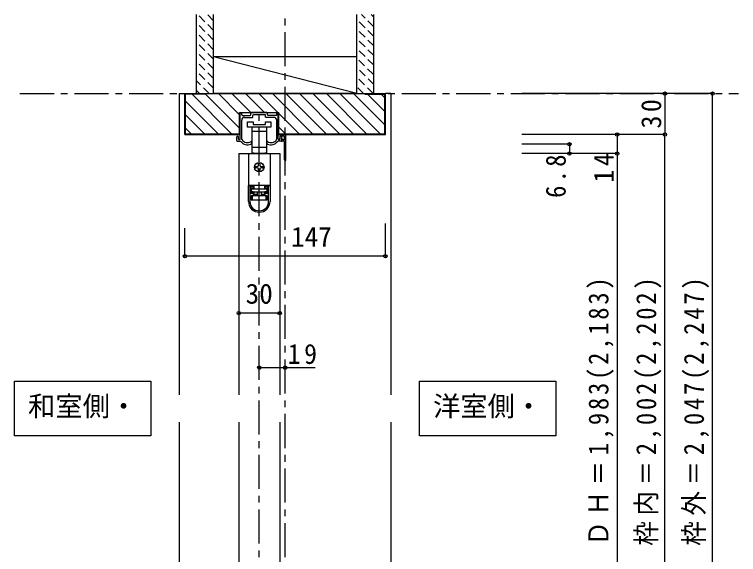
# Model space of a CAD drawing. Units: millimetres at full size, sheet at 1:5; details may follow other scales. Extents: x -973 to 977, y -701 to 696.
# Drawn here: x -518 to 13, y -404 to -8 of the extents above; entities that cross this region are included whole.
import ezdxf
from ezdxf.enums import TextEntityAlignment as Align

# ---------------------------------------------------------------- set-up
doc = ezdxf.new("R2010")
doc.units = ezdxf.units.MM
doc.header["$LTSCALE"] = 5
doc.header["$PDMODE"] = 32
doc.header["$PDSIZE"] = 2.5
doc.linetypes.add('CHAIN1', pattern=[8, 5, -1, 1, -1])
doc.linetypes.add('DASHED1', pattern=[1.8, 1.2, -0.6])
for name, color, linetype in [('0-1_通り芯', 4, 'CHAIN1'), ('0-2_柱', 3, 'Continuous'), ('0-3_仕上げ', 2, 'Continuous'), ('0-4_枠', 3, 'Continuous'), ('0-6_扉', 6, 'Continuous'), ('0-7_金物', 7, 'Continuous'), ('0-A_文字', 7, 'Continuous'), ('0-B_寸法', 7, 'Continuous'), ('0-C_ハッチ', 4, 'DASHED1')]:
    doc.layers.add(name, color=color, linetype=linetype)
doc.styles.add('ＭＳ ゴシック', font='')
doc.styles.get('ＭＳ ゴシック').set_extended_font_data('MS Gothic')

msp = doc.modelspace()

# ---------------------------------------------------------------- linework, layer by layer
at = {"layer": '0-1_通り芯'}
for p, q in [((-319.493, -526.339), (-319.493, -8.339)), ((-513.993, -66.339), (13.007, -66.339)), ((-338.493, -516.339), (-338.493, -80.339))]:
    msp.add_line(p, q, dxfattribs=at)
at = {"layer": '0-2_柱', "color": 7}
msp.add_line((-266.993, -66.339), (-371.993, -39.339), dxfattribs=at)
at = {"layer": '0-2_柱'}
for p, q in [((-266.993, -39.339), (-371.993, -39.339)), ((-266.993, -66.339), (-371.993, -66.339))]:
    msp.add_line(p, q, dxfattribs=at)
at = {"layer": '0-3_仕上げ'}
for p, q in [((-384.493, -66.339), (-384.493, -8.339)), ((-371.993, -66.339), (-371.993, -8.339)), ((-266.993, -66.339), (-266.993, -8.339)), ((-254.493, -66.339), (-254.493, -8.339))]:
    msp.add_line(p, q, dxfattribs=at)
at = {"layer": '0-4_枠', "color": 4}
for p, q in [((-396.993, -66.339), (-392.993, -66.339)), ((-396.993, -287.339), (-396.993, -66.339)), ((-241.993, -66.339), (-245.993, -66.339)), ((-241.993, -66.339), (-241.993, -287.339)), ((-396.993, -504.339), (-396.993, -307.339)), ((-241.993, -307.339), (-241.993, -504.339))]:
    msp.add_line(p, q, dxfattribs=at)
at = {"layer": '0-4_枠'}
for p, q in [((-392.993, -96.339), (-392.993, -66.339)), ((-392.993, -66.339), (-245.993, -66.339)), ((-392.493, -95.839), (-392.493, -66.839)), ((-377.993, -66.839), (-392.493, -66.839)), ((-377.993, -66.839), (-377.993, -66.339)), ((-260.993, -66.339), (-260.993, -66.839)), ((-260.993, -66.839), (-246.493, -66.839)), ((-246.493, -95.839), (-246.493, -66.839)), ((-245.993, -96.339), (-245.993, -66.339)), ((-352.893, -80.339), (-324.093, -80.339)), ((-352.893, -96.339), (-352.893, -80.339)), ((-324.093, -96.339), (-324.093, -80.339)), ((-392.993, -96.339), (-352.893, -96.339)), ((-392.493, -95.839), (-352.893, -95.839)), ((-324.093, -95.839), (-246.493, -95.839)), ((-324.093, -96.339), (-245.993, -96.339))]:
    msp.add_line(p, q, dxfattribs=at)
at = {"layer": '0-6_扉'}
for p, q in [((-353.493, -110.339), (-323.493, -110.339)), ((-353.493, -110.339), (-353.493, -287.339)), ((-323.493, -110.339), (-323.493, -287.339)), ((-353.493, -307.339), (-353.493, -496.339)), ((-323.493, -307.339), (-323.493, -496.339))]:
    msp.add_line(p, q, dxfattribs=at)
at = {"layer": '0-7_金物'}
for p, q in [((-352.493, -99.639), (-352.493, -80.839)), ((-351.993, -80.339), (-351.793, -80.339)), ((-351.293, -81.839), (-351.293, -80.839)), ((-350.793, -82.339), (-345.143, -82.339)), ((-349.293, -83.839), (-343.443, -83.839)), ((-344.643, -81.839), (-344.643, -80.839)), ((-332.843, -80.339), (-344.143, -80.339)), ((-343.143, -83.539), (-343.143, -82.139)), ((-338.793, -81.839), (-342.843, -81.839)), ((-334.143, -81.839), (-338.193, -81.839)), ((-333.843, -83.539), (-333.843, -82.139)), ((-327.693, -83.839), (-333.543, -83.839)), ((-332.343, -81.839), (-332.343, -80.839)), ((-326.193, -82.339), (-331.843, -82.339)), ((-325.693, -81.839), (-325.693, -80.839)), ((-324.993, -80.339), (-325.193, -80.339)), ((-324.493, -99.639), (-324.493, -80.839)), ((-351.293, -99.962), (-351.293, -85.839)), ((-346.993, -91.039), (-346.993, -87.039)), ((-346.993, -87.039), (-342.993, -87.039)), ((-342.993, -87.039), (-342.993, -89.039)), ((-342.993, -89.039), (-333.993, -89.039)), ((-333.993, -87.039), (-329.993, -87.039)), ((-333.993, -89.039), (-333.993, -87.039)), ((-329.993, -87.039), (-329.993, -91.039)), ((-325.693, -99.962), (-325.693, -85.839)), ((-338.493, -91.039), (-346.993, -91.039)), ((-343.743, -94.039), (-343.743, -91.039)), ((-338.493, -94.039), (-343.743, -94.039)), ((-343.743, -105.639), (-343.743, -94.039)), ((-329.993, -91.039), (-338.493, -91.039)), ((-333.243, -94.039), (-338.493, -94.039)), ((-333.243, -91.039), (-333.243, -94.039)), ((-333.243, -94.039), (-333.243, -105.639)), ((-354.993, -100.839), (-354.993, -98.139)), ((-353.793, -99.639), (-353.793, -98.539)), ((-352.993, -100.139), (-353.293, -100.139)), ((-319.393, -96.539), (-323.993, -96.539)), ((-323.993, -100.139), (-323.693, -100.139)), ((-323.493, -98.039), (-323.493, -99.139)), ((-323.193, -99.639), (-323.193, -98.539)), ((-320.393, -97.539), (-322.993, -97.539)), ((-321.993, -101.039), (-321.993, -98.139)), ((-320.193, -100.339), (-320.993, -100.339)), ((-319.893, -100.039), (-319.893, -98.039)), ((-318.893, -115.039), (-318.893, -97.039)), ((-354.493, -101.339), (-352.194, -101.339)), ((-343.993, -102.422), (-343.993, -101.839)), ((-343.743, -110.039), (-343.743, -105.639)), ((-343.743, -105.639), (-338.493, -105.639)), ((-338.493, -105.639), (-333.243, -105.639)), ((-333.243, -105.639), (-333.243, -110.039)), ((-332.993, -102.422), (-332.993, -101.839)), ((-322.493, -101.339), (-324.792, -101.339)), ((-320.193, -101.339), (-321.693, -101.339)), ((-319.893, -115.039), (-319.893, -101.639)), ((-346.393, -110.339), (-346.393, -133.639)), ((-346.393, -110.339), (-330.593, -110.339)), ((-342.493, -110.039), (-343.743, -110.039)), ((-342.493, -110.339), (-342.493, -110.039)), ((-333.243, -110.039), (-334.493, -110.039)), ((-330.593, -110.339), (-330.593, -133.639)), ((-340.993, -119.839), (-339.993, -119.839)), ((-339.993, -120.839), (-340.993, -120.839)), ((-338.993, -118.839), (-338.993, -117.839)), ((-338.993, -122.839), (-338.993, -121.839)), ((-337.993, -117.839), (-337.993, -118.839)), ((-337.993, -121.839), (-337.993, -122.839)), ((-336.993, -119.839), (-335.993, -119.839)), ((-335.993, -120.839), (-336.993, -120.839)), ((-346.393, -133.639), (-346.393, -133.739)), ((-346.393, -133.639), (-330.593, -133.639)), ((-346.393, -145.439), (-346.393, -133.739)), ((-345.393, -133.739), (-342.693, -133.739)), ((-344.593, -139.439), (-344.593, -134.739)), ((-342.693, -134.739), (-344.593, -134.739)), ((-344.393, -135.839), (-342.493, -135.839)), ((-344.393, -136.339), (-344.393, -135.839)), ((-343.393, -133.639), (-343.393, -133.739)), ((-342.693, -134.739), (-342.693, -133.739)), ((-342.493, -133.639), (-342.493, -135.839)), ((-334.493, -135.839), (-334.493, -133.639)), ((-334.493, -135.839), (-332.593, -135.839)), ((-334.293, -133.739), (-334.293, -134.739)), ((-334.293, -133.739), (-331.593, -133.739)), ((-332.393, -134.739), (-334.293, -134.739)), ((-334.293, -134.739), (-334.293, -135.739)), ((-334.293, -135.739), (-332.393, -135.739)), ((-333.593, -133.739), (-333.593, -133.639)), ((-332.593, -135.839), (-332.593, -136.339)), ((-332.393, -134.739), (-332.393, -139.439)), ((-331.593, -145.439), (-331.593, -133.739)), ((-331.593, -133.739), (-330.593, -133.739)), ((-330.593, -133.639), (-330.593, -133.739)), ((-330.593, -133.739), (-330.593, -145.439)), ((-342.693, -138.439), (-344.593, -138.439)), ((-344.593, -139.439), (-342.693, -139.439)), ((-344.393, -141.339), (-344.393, -144.339)), ((-343.393, -141.339), (-344.393, -141.339)), ((-343.393, -144.339), (-343.393, -141.339)), ((-333.593, -141.339), (-343.393, -141.339)), ((-342.693, -139.439), (-342.693, -138.439)), ((-342.693, -141.339), (-342.693, -139.439)), ((-342.493, -138.339), (-342.493, -140.339)), ((-339.993, -138.339), (-339.993, -141.339)), ((-336.993, -138.339), (-336.993, -141.339)), ((-334.493, -140.339), (-336.993, -140.339)), ((-334.493, -140.339), (-334.493, -138.339)), ((-334.493, -141.339), (-334.493, -140.339)), ((-334.293, -139.439), (-332.393, -139.439)), ((-334.293, -139.439), (-334.293, -141.339)), ((-333.593, -141.339), (-333.593, -144.339)), ((-332.593, -141.339), (-333.593, -141.339)), ((-332.593, -144.339), (-332.593, -141.339)), ((-344.393, -144.339), (-343.393, -144.339)), ((-343.393, -144.339), (-333.593, -144.339)), ((-333.593, -144.339), (-332.593, -144.339))]:
    msp.add_line(p, q, dxfattribs=at)
for points in [[(-338.793, -81.839), (-338.493, -81.539), (-338.193, -81.839)], [(-342.493, -110.039), (-334.493, -110.039), (-334.493, -110.339)], [(-346.393, -133.739), (-345.393, -133.739), (-345.393, -145.439)], [(-344.593, -135.739), (-342.693, -135.739), (-342.693, -134.739)], [(-339.993, -140.339), (-342.493, -140.339), (-342.493, -141.339)], [(-332.393, -138.439), (-334.293, -138.439), (-334.293, -139.439)]]:
    msp.add_lwpolyline(points, dxfattribs=at)
msp.add_lwpolyline([(-344.393, -138.339), (-332.593, -138.339), (-332.593, -136.339), (-344.393, -136.339)], close=True, dxfattribs=at)
msp.add_circle((-338.493, -120.339), 3.5, dxfattribs=at)
for centre, radius, start, end in [((-351.993, -80.839), 0.5, 90, 180), ((-351.793, -80.839), 0.5, 0, 90), ((-350.793, -81.839), 0.5, 180, 270), ((-349.293, -85.839), 2, 90, 180), ((-345.143, -81.839), 0.5, 270, 0), ((-344.143, -80.839), 0.5, 90, 180), ((-343.443, -83.539), 0.3, 270, 0), ((-342.843, -82.139), 0.3, 90, 180), ((-334.143, -82.139), 0.3, 0, 90), ((-333.543, -83.539), 0.3, 180, 270), ((-332.843, -80.839), 0.5, 0, 90), ((-331.843, -81.839), 0.5, 180, 270), ((-327.693, -85.839), 2, 0, 90), ((-326.193, -81.839), 0.5, 270, 0), ((-325.193, -80.839), 0.5, 90, 180), ((-324.993, -80.839), 0.5, 0, 90), ((-354.393, -98.139), 0.6, 0, 180), ((-354.493, -100.839), 0.5, 180, 270.00019), ((-353.793, -98.339), 0.2, 270, 90), ((-353.293, -99.639), 0.5, 180, 270), ((-352.993, -99.639), 0.5, 270, 0), ((-350.993, -99.962), 0.3, 180, 213.92311), ((-347.093, -97.339), 5, 213.92311, 301.89079), ((-329.893, -97.339), 5, 238.10921, 326.07689), ((-325.993, -99.962), 0.3, 326.07689, 0), ((-323.993, -97.039), 0.5, 90, 180), ((-323.993, -99.539), 0.5, 180, 0), ((-323.993, -99.639), 0.5, 180, 270), ((-323.693, -99.639), 0.5, 270, 0), ((-322.993, -98.039), 0.5, 90, 180), ((-323.493, -99.339), 0.2, 270, 90), ((-323.193, -98.339), 0.2, 90, 270), ((-322.593, -98.139), 0.6, 0, 180), ((-322.493, -100.839), 0.5, 269.99981, 0), ((-321.493, -100.339), 0.5, 0, 180), ((-320.393, -98.039), 0.5, 0, 90), ((-320.193, -100.039), 0.3, 270, 0), ((-319.393, -97.039), 0.5, 0, 90), ((-350.493, -100.287), 2, 211.73927, 220.92587), ((-347.093, -97.339), 6.5, 220.92587, 292.44644), ((-344.993, -102.422), 1, 292.44644, 0), ((-344.293, -101.839), 0.3, 0, 121.89079), ((-332.693, -101.839), 0.3, 58.10921, 180), ((-331.993, -102.422), 1, 180, 247.55356), ((-329.893, -97.339), 6.5, 247.55356, 319.07413), ((-326.493, -100.287), 2, 319.07413, 328.26073), ((-321.693, -101.039), 0.3, 180, 270), ((-320.193, -101.639), 0.3, 0, 90), ((-319.393, -115.039), 0.5, 180, 0), ((-340.993, -120.339), 0.5, 90, 180), ((-340.993, -120.339), 0.5, 180, 270), ((-339.993, -118.839), 1, 270, 0), ((-339.993, -121.839), 1, 0, 90), ((-338.493, -117.839), 0.5, 90, 180), ((-338.493, -117.839), 0.5, 0, 90), ((-336.993, -118.839), 1, 180, 270), ((-336.993, -121.839), 1, 90, 180), ((-335.993, -120.339), 0.5, 0, 90), ((-335.993, -120.339), 0.5, 270, 0), ((-338.493, -122.839), 0.5, 180, 270), ((-338.493, -122.839), 0.5, 270, 0), ((-338.493, -145.439), 7.9, 180, 0), ((-338.493, -145.439), 6.9, 180, 0)]:
    msp.add_arc(centre, radius, start, end, dxfattribs=at)
at = {"layer": '0-A_文字'}
for p, q in [((-517.993, -317.339), (-517.993, -277.339)), ((-517.993, -277.339), (-417.993, -277.339)), ((-417.993, -277.339), (-417.993, -317.339)), ((-220.993, -317.339), (-220.993, -277.339)), ((-220.993, -277.339), (-120.993, -277.339)), ((-120.993, -277.339), (-120.993, -317.339)), ((-417.993, -317.339), (-517.993, -317.339)), ((-120.993, -317.339), (-220.993, -317.339))]:
    msp.add_line(p, q, dxfattribs=at)
at = {"layer": '0-B_寸法', "color": 4}
for p, q in [((-5.993, -66.339), (-145.993, -66.339)), ((-40.993, -66.339), (-40.993, -96.339)), ((-5.993, -516.339), (-5.993, -66.339)), ((-40.993, -96.339), (-145.993, -96.339)), ((-75.993, -96.339), (-75.993, -110.339)), ((-40.993, -516.339), (-40.993, -96.339)), ((-110.993, -103.539), (-145.993, -103.539)), ((-110.993, -103.539), (-110.993, -110.339)), ((-75.993, -110.339), (-145.993, -110.339)), ((-75.993, -110.339), (-75.993, -496.339)), ((-245.993, -185.643), (-245.993, -161.585)), ((-392.993, -185.643), (-392.993, -165.085)), ((-245.993, -185.643), (-392.993, -185.643)), ((-323.493, -227.339), (-353.493, -227.339)), ((-338.493, -267.339), (-297.493, -267.339))]:
    msp.add_line(p, q, dxfattribs=at)
at = {"layer": '0-B_寸法'}
for p in [(-40.993, -66.339), (-5.993, -66.339), (-75.993, -96.339), (-40.993, -96.339), (-110.993, -103.539), (-110.993, -110.339), (-75.993, -110.339), (-392.993, -185.643), (-245.993, -185.643), (-353.493, -227.339), (-323.493, -227.339), (-338.493, -267.339), (-319.493, -267.339)]:
    msp.add_point(p, dxfattribs=at)
at = {"layer": '0-C_ハッチ'}
for p, q in [((-371.993, -20.013), (-383.667, -8.339)), ((-371.993, -12.942), (-376.596, -8.339)), ((-254.493, -17.305), (-263.459, -8.339)), ((-254.493, -10.234), (-256.388, -8.339)), ((-371.993, -27.084), (-384.493, -14.584)), ((-254.493, -24.376), (-266.993, -11.876)), ((-254.493, -31.447), (-266.993, -18.947)), ((-371.993, -34.155), (-384.493, -21.655)), ((-254.493, -38.518), (-266.993, -26.018)), ((-371.993, -41.226), (-384.493, -28.726)), ((-371.993, -48.297), (-384.493, -35.797)), ((-254.493, -45.589), (-266.993, -33.089)), ((-254.814, -52.339), (-266.993, -40.16)), ((-371.993, -55.368), (-384.493, -42.868)), ((-254.465, -59.759), (-266.993, -47.231)), ((-371.993, -62.439), (-384.493, -49.939)), ((-375.165, -66.339), (-384.493, -57.011)), ((-254.957, -66.339), (-266.993, -54.302)), ((-262.028, -66.339), (-266.993, -61.373)), ((-382.236, -66.339), (-384.493, -64.082))]:
    msp.add_line(p, q, dxfattribs=at)
at = {"layer": '0-C_ハッチ', "linetype": 'Continuous'}
for p, q in [((-387.759, -66.839), (-358.759, -95.839)), ((-352.893, -91.805), (-377.993, -66.705)), ((-352.893, -81.906), (-368.46, -66.339)), ((-344.56, -80.339), (-358.56, -66.339)), ((-334.661, -80.339), (-348.661, -66.339)), ((-324.762, -80.339), (-338.762, -66.339)), ((-299.362, -95.839), (-328.862, -66.339)), ((-289.463, -95.839), (-318.963, -66.339)), ((-309.063, -66.339), (-279.563, -95.839)), ((-269.664, -95.839), (-299.164, -66.339)), ((-259.764, -95.839), (-289.264, -66.339)), ((-249.865, -95.839), (-279.365, -66.339)), ((-246.493, -89.311), (-269.465, -66.339)), ((-246.493, -79.411), (-259.066, -66.839)), ((-246.493, -69.512), (-249.166, -66.839)), ((-368.658, -95.839), (-392.493, -72.004)), ((-378.558, -95.839), (-392.493, -81.904)), ((-309.262, -95.839), (-324.093, -81.007)), ((-388.457, -95.839), (-392.493, -91.803)), ((-319.161, -95.839), (-324.093, -90.907))]:
    msp.add_line(p, q, dxfattribs=at)

# ---------------------------------------------------------------- texts
at = {"layer": '0-A_文字', "style": 'ＭＳ ゴシック'}
for s, p in [('和室側・', (-507.993, -307.339)), ('洋室側・', (-210.993, -307.339))]:
    msp.add_text(s, height=14.66, dxfattribs=at).set_placement(p, align=Align.BOTTOM_LEFT)
at = {"layer": '0-B_寸法', "style": 'ＭＳ ゴシック'}
for s, p in [('147', (-315.199, -183.143)), ('30', (-348.493, -224.839))]:
    msp.add_text(s, height=14.66, dxfattribs=at).set_placement(p, align=Align.BOTTOM_LEFT)
at = {"layer": '0-B_寸法', "char_height": 14.66, "attachment_point": 7, "rotation": 90, "style": 'ＭＳ ゴシック'}
for s, insert in [('\\T1.27;\\W0.95;30', (-43.493, -91.964)), ('\\T1.27;\\W0.95;14', (-78.493, -131.589)), ('\\T1.27;\\W0.9;6.8', (-113.493, -142.839)), ('\\T1.23;\\W0.9;ＤＨ＝1,983(2,183)', (-78.493, -397.964)), ('\\T1.23;\\W0.9;枠内＝2,002(2,202)', (-43.493, -397.964)), ('\\T1.23;\\W0.9;枠外＝2,047(2,247)', (-8.493, -397.964))]:
    msp.add_mtext(s, dxfattribs=dict(at, insert=insert))
at = {"layer": '0-B_寸法', "insert": (-317.618, -264.839), "char_height": 14.66, "attachment_point": 7, "style": 'ＭＳ ゴシック'}
msp.add_mtext('\\T1.27;\\W0.95;19', dxfattribs=at)

doc.saveas('drawing.dxf')
